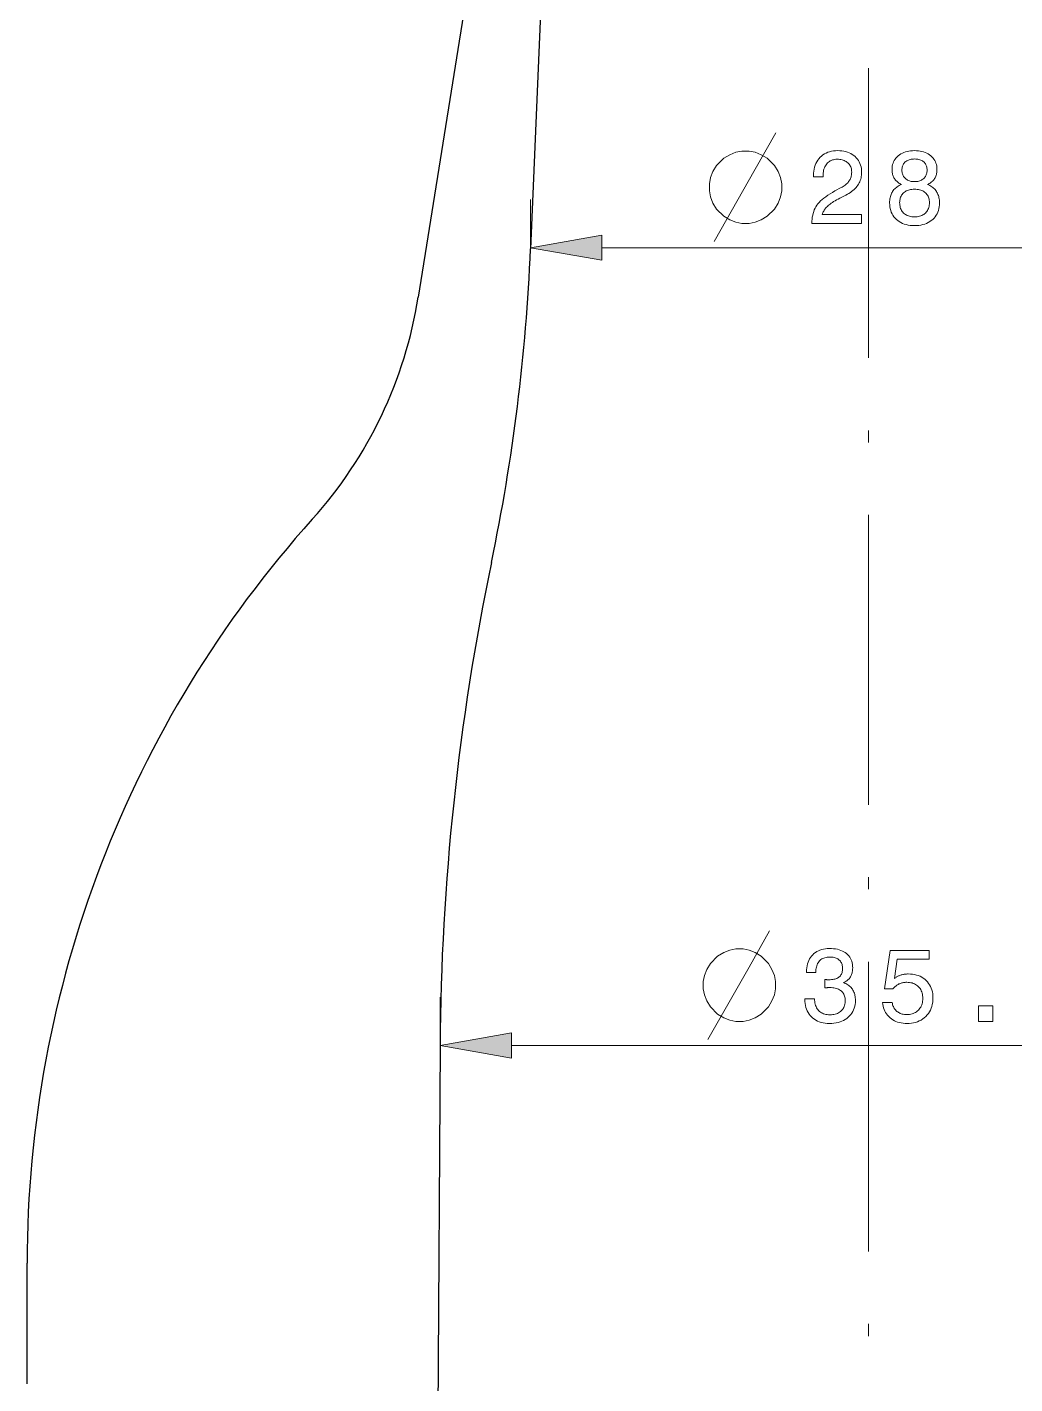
# Model space of a CAD drawing. Extents: x 0 to 297, y 0 to 547.
# Drawn here: x 110.8 to 151.7, y 246.9 to 303 of the extents above; entities that cross this region are included whole.
import ezdxf

# ---------------------------------------------------------------- set-up
doc = ezdxf.new("R2010")
doc.units = 0
doc.linetypes.add('DASHDOT', pattern=[18.5, 12, -3, 0.5, -3])

msp = doc.modelspace()

# ---------------------------------------------------------------- linework, layer by layer
at = {"color": 7, "linetype": 'DASHDOT', "lineweight": 13}
msp.add_line((145.6, 356.838), (145.6, 125.691), dxfattribs=at)
at = {"color": 7, "lineweight": 30}
for p, q in [((132.95, 325.858), (131.6, 293.858)), ((130.773, 315.858), (126.95, 291.858)), ((127.85, 260.858), (127.6, 220.658))]:
    msp.add_line(p, q, dxfattribs=at)
at = {"color": 7, "lineweight": 13, "ltscale": 0.051085}
msp.add_line((131.6, 293.858), (131.6, 295.901), dxfattribs=at)
at = {"color": 7, "lineweight": 13}
for p, q in [((134.555, 293.901), (156.646, 293.901)), ((130.805, 260.865), (160.396, 260.865))]:
    msp.add_line(p, q, dxfattribs=at)
at = {"color": 7, "lineweight": 13, "ltscale": 0.050185}
msp.add_line((127.85, 260.858), (127.85, 262.865), dxfattribs=at)
at = {"color": 7, "lineweight": 30, "ltscale": 0.125}
msp.add_line((110.75, 246.858), (110.75, 251.858), dxfattribs=at)
at = {"color": 7, "lineweight": 13}
for points in [[(139.204, 294.151), (140.904, 297.151), (141.754, 298.651)], [(138.948, 261.115), (140.648, 264.115), (141.498, 265.615)]]:
    msp.add_lwpolyline(points, dxfattribs=at)
for points in [[(140.654, 297.901), (140.354, 297.901), (140.104, 297.851), (139.854, 297.751), (139.604, 297.601), (139.304, 297.301), (139.154, 297.051), (139.054, 296.801), (139.004, 296.551), (139.004, 296.251), (139.054, 296.001), (139.154, 295.751), (139.304, 295.501), (139.604, 295.201), (139.854, 295.051), (140.104, 294.951), (140.354, 294.901), (140.654, 294.901), (140.904, 294.951), (141.154, 295.051), (141.404, 295.201), (141.704, 295.501), (141.854, 295.751), (141.954, 296.001), (142.004, 296.251), (142.004, 296.551), (141.954, 296.801), (141.854, 297.051), (141.704, 297.301), (141.404, 297.601), (141.154, 297.751), (140.904, 297.851)], [(143.251, 294.901), (143.251, 294.914), (143.253, 295.002), (143.259, 295.086), (143.269, 295.168), (143.284, 295.246), (143.303, 295.322), (143.325, 295.395), (143.352, 295.465), (143.383, 295.532), (143.418, 295.596), (143.457, 295.657), (143.502, 295.717), (143.553, 295.776), (143.611, 295.836), (143.676, 295.895), (143.747, 295.954), (143.825, 296.013), (143.91, 296.072), (144.001, 296.131), (144.099, 296.19), (144.204, 296.249), (144.459, 296.388), (144.504, 296.413), (144.546, 296.439), (144.586, 296.465), (144.623, 296.492), (144.658, 296.52), (144.69, 296.548), (144.72, 296.577), (144.747, 296.606), (144.772, 296.636), (144.794, 296.667), (144.814, 296.699), (144.832, 296.731), (144.848, 296.765), (144.862, 296.8), (144.873, 296.835), (144.883, 296.872), (144.89, 296.91), (144.895, 296.949), (144.898, 296.99), (144.899, 297.031), (144.898, 297.077), (144.893, 297.122), (144.885, 297.165), (144.873, 297.207), (144.859, 297.246), (144.841, 297.284), (144.819, 297.319), (144.795, 297.353), (144.767, 297.385), (144.736, 297.415), (144.702, 297.443), (144.666, 297.468), (144.628, 297.49), (144.588, 297.509), (144.545, 297.525), (144.5, 297.539), (144.453, 297.549), (144.404, 297.556), (144.352, 297.561), (144.299, 297.562), (144.245, 297.56), (144.194, 297.555), (144.146, 297.545), (144.099, 297.532), (144.055, 297.516), (144.014, 297.495), (143.974, 297.471), (143.937, 297.443), (143.902, 297.412), (143.87, 297.376), (143.84, 297.338), (143.813, 297.297), (143.79, 297.253), (143.769, 297.206), (143.752, 297.156), (143.738, 297.104), (143.727, 297.049), (143.719, 296.991), (143.714, 296.93), (143.713, 296.866), (143.713, 296.83), (143.32, 296.83), (143.32, 296.892), (143.323, 296.984), (143.331, 297.073), (143.345, 297.158), (143.364, 297.24), (143.388, 297.317), (143.418, 297.39), (143.453, 297.459), (143.493, 297.524), (143.539, 297.586), (143.59, 297.643), (143.646, 297.696), (143.706, 297.743), (143.769, 297.785), (143.837, 297.821), (143.908, 297.851), (143.983, 297.876), (144.062, 297.895), (144.145, 297.909), (144.231, 297.918), (144.322, 297.92), (144.409, 297.918), (144.492, 297.911), (144.572, 297.898), (144.649, 297.881), (144.722, 297.859), (144.792, 297.832), (144.859, 297.8), (144.922, 297.763), (144.981, 297.721), (145.038, 297.674), (145.089, 297.623), (145.136, 297.569), (145.177, 297.512), (145.212, 297.452), (145.242, 297.389), (145.267, 297.322), (145.286, 297.253), (145.3, 297.181), (145.308, 297.105), (145.311, 297.027), (145.309, 296.965), (145.304, 296.906), (145.296, 296.848), (145.285, 296.791), (145.271, 296.736), (145.253, 296.682), (145.232, 296.63), (145.208, 296.58), (145.181, 296.531), (145.15, 296.484), (145.117, 296.438), (145.08, 296.393), (145.039, 296.349), (144.995, 296.307), (144.948, 296.266), (144.897, 296.227), (144.843, 296.188), (144.786, 296.151), (144.725, 296.115), (144.661, 296.08), (144.408, 295.951), (144.338, 295.914), (144.272, 295.878), (144.21, 295.842), (144.152, 295.807), (144.099, 295.773), (144.049, 295.739), (144.003, 295.706), (143.962, 295.674), (143.924, 295.643), (143.891, 295.612), (143.86, 295.581), (143.832, 295.55), (143.806, 295.518), (143.782, 295.485), (143.76, 295.451), (143.741, 295.417), (143.723, 295.382), (143.708, 295.346), (143.694, 295.31), (143.683, 295.272), (145.311, 295.272), (145.311, 294.901)], [(146.966, 296.516), (146.927, 296.535), (146.89, 296.555), (146.856, 296.577), (146.823, 296.599), (146.792, 296.623), (146.763, 296.649), (146.737, 296.675), (146.712, 296.703), (146.689, 296.732), (146.668, 296.763), (146.649, 296.795), (146.633, 296.828), (146.618, 296.863), (146.605, 296.899), (146.594, 296.937), (146.585, 296.976), (146.578, 297.017), (146.573, 297.058), (146.57, 297.102), (146.569, 297.147), (146.572, 297.214), (146.58, 297.279), (146.592, 297.341), (146.611, 297.401), (146.634, 297.458), (146.662, 297.513), (146.696, 297.565), (146.734, 297.614), (146.778, 297.661), (146.827, 297.705), (146.881, 297.746), (146.937, 297.783), (146.997, 297.815), (147.059, 297.843), (147.125, 297.867), (147.194, 297.886), (147.266, 297.901), (147.341, 297.912), (147.42, 297.918), (147.501, 297.92), (147.583, 297.918), (147.662, 297.912), (147.737, 297.901), (147.809, 297.886), (147.878, 297.867), (147.944, 297.843), (148.006, 297.815), (148.066, 297.783), (148.122, 297.746), (148.175, 297.705), (148.223, 297.661), (148.267, 297.614), (148.305, 297.565), (148.339, 297.513), (148.367, 297.458), (148.39, 297.401), (148.408, 297.341), (148.421, 297.279), (148.428, 297.214), (148.431, 297.147), (148.43, 297.101), (148.427, 297.058), (148.422, 297.015), (148.415, 296.975), (148.407, 296.935), (148.396, 296.897), (148.383, 296.861), (148.369, 296.826), (148.352, 296.793), (148.334, 296.761), (148.313, 296.73), (148.291, 296.701), (148.266, 296.673), (148.24, 296.647), (148.211, 296.622), (148.18, 296.598), (148.147, 296.576), (148.113, 296.554), (148.076, 296.535), (148.037, 296.516), (148.085, 296.497), (148.13, 296.475), (148.174, 296.452), (148.214, 296.426), (148.253, 296.399), (148.289, 296.369), (148.322, 296.338), (148.354, 296.305), (148.382, 296.269), (148.409, 296.232), (148.432, 296.192), (148.454, 296.152), (148.473, 296.109), (148.489, 296.064), (148.503, 296.018), (148.514, 295.97), (148.523, 295.921), (148.529, 295.869), (148.533, 295.816), (148.534, 295.762), (148.531, 295.677), (148.523, 295.596), (148.509, 295.518), (148.489, 295.444), (148.464, 295.373), (148.434, 295.306), (148.397, 295.242), (148.355, 295.182), (148.308, 295.125), (148.255, 295.072), (148.197, 295.023), (148.135, 294.98), (148.07, 294.941), (148, 294.908), (147.927, 294.879), (147.849, 294.856), (147.768, 294.838), (147.683, 294.825), (147.594, 294.818), (147.501, 294.815), (147.408, 294.818), (147.319, 294.825), (147.234, 294.838), (147.153, 294.856), (147.076, 294.879), (147.002, 294.908), (146.933, 294.941), (146.868, 294.98), (146.806, 295.023), (146.748, 295.072), (146.696, 295.125), (146.648, 295.182), (146.606, 295.242), (146.57, 295.306), (146.54, 295.373), (146.515, 295.444), (146.495, 295.518), (146.481, 295.596), (146.473, 295.677), (146.47, 295.762), (146.471, 295.816), (146.475, 295.869), (146.481, 295.921), (146.49, 295.97), (146.501, 296.018), (146.515, 296.064), (146.532, 296.109), (146.55, 296.152), (146.572, 296.192), (146.596, 296.232), (146.622, 296.269), (146.65, 296.305), (146.682, 296.338), (146.715, 296.369), (146.751, 296.399), (146.789, 296.426), (146.83, 296.452), (146.872, 296.475), (146.918, 296.497)], [(146.98, 297.113), (146.982, 297.071), (146.986, 297.03), (146.993, 296.992), (147.003, 296.954), (147.016, 296.919), (147.032, 296.885), (147.05, 296.853), (147.071, 296.823), (147.096, 296.794), (147.123, 296.767), (147.152, 296.742), (147.183, 296.72), (147.216, 296.701), (147.251, 296.684), (147.288, 296.669), (147.327, 296.657), (147.368, 296.648), (147.41, 296.642), (147.455, 296.638), (147.501, 296.637), (147.548, 296.638), (147.592, 296.642), (147.635, 296.648), (147.676, 296.657), (147.715, 296.669), (147.752, 296.684), (147.788, 296.701), (147.821, 296.72), (147.852, 296.742), (147.882, 296.767), (147.909, 296.794), (147.933, 296.823), (147.954, 296.853), (147.973, 296.885), (147.988, 296.919), (148.001, 296.954), (148.011, 296.992), (148.018, 297.03), (148.022, 297.071), (148.024, 297.113), (148.022, 297.155), (148.018, 297.195), (148.011, 297.234), (148.002, 297.27), (147.989, 297.305), (147.974, 297.338), (147.956, 297.369), (147.935, 297.398), (147.911, 297.426), (147.885, 297.451), (147.856, 297.475), (147.825, 297.496), (147.792, 297.514), (147.757, 297.53), (147.719, 297.544), (147.68, 297.555), (147.638, 297.564), (147.595, 297.57), (147.549, 297.573), (147.501, 297.575), (147.454, 297.573), (147.408, 297.57), (147.365, 297.564), (147.324, 297.555), (147.284, 297.544), (147.247, 297.53), (147.212, 297.514), (147.179, 297.496), (147.148, 297.475), (147.119, 297.451), (147.093, 297.426), (147.069, 297.398), (147.048, 297.369), (147.03, 297.338), (147.015, 297.305), (147.003, 297.27), (146.993, 297.234), (146.986, 297.195), (146.982, 297.155)], [(146.885, 295.77), (146.887, 295.716), (146.892, 295.665), (146.9, 295.616), (146.912, 295.569), (146.927, 295.525), (146.945, 295.482), (146.967, 295.443), (146.991, 295.405), (147.019, 295.37), (147.051, 295.337), (147.085, 295.307), (147.122, 295.279), (147.161, 295.256), (147.202, 295.235), (147.246, 295.217), (147.292, 295.203), (147.341, 295.192), (147.392, 295.184), (147.445, 295.179), (147.501, 295.178), (147.557, 295.179), (147.611, 295.184), (147.662, 295.192), (147.711, 295.203), (147.757, 295.217), (147.801, 295.235), (147.843, 295.256), (147.882, 295.279), (147.919, 295.307), (147.953, 295.337), (147.985, 295.37), (148.013, 295.405), (148.038, 295.443), (148.059, 295.482), (148.077, 295.525), (148.092, 295.569), (148.104, 295.616), (148.112, 295.665), (148.117, 295.716), (148.119, 295.77), (148.117, 295.82), (148.112, 295.868), (148.104, 295.913), (148.092, 295.957), (148.078, 295.999), (148.06, 296.038), (148.038, 296.075), (148.014, 296.11), (147.986, 296.143), (147.954, 296.174), (147.92, 296.202), (147.884, 296.227), (147.844, 296.25), (147.803, 296.269), (147.759, 296.285), (147.712, 296.299), (147.663, 296.309), (147.612, 296.316), (147.558, 296.321), (147.501, 296.322), (147.445, 296.321), (147.391, 296.316), (147.34, 296.309), (147.291, 296.299), (147.245, 296.285), (147.201, 296.269), (147.16, 296.25), (147.121, 296.227), (147.084, 296.202), (147.05, 296.174), (147.019, 296.143), (146.991, 296.11), (146.966, 296.075), (146.945, 296.038), (146.927, 295.999), (146.912, 295.957), (146.9, 295.913), (146.892, 295.868), (146.887, 295.82)], [(134.555, 294.422), (131.6, 293.901), (134.555, 293.38)], [(140.398, 264.865), (140.098, 264.865), (139.848, 264.815), (139.598, 264.715), (139.348, 264.565), (139.048, 264.265), (138.898, 264.015), (138.798, 263.765), (138.748, 263.515), (138.748, 263.215), (138.798, 262.965), (138.898, 262.715), (139.048, 262.465), (139.348, 262.165), (139.598, 262.015), (139.848, 261.915), (140.098, 261.865), (140.398, 261.865), (140.648, 261.915), (140.898, 262.015), (141.148, 262.165), (141.448, 262.465), (141.598, 262.715), (141.698, 262.965), (141.748, 263.215), (141.748, 263.515), (141.698, 263.765), (141.598, 264.015), (141.448, 264.265), (141.148, 264.565), (140.898, 264.715), (140.648, 264.815)], [(142.959, 262.806), (143.357, 262.806), (143.36, 262.744), (143.366, 262.685), (143.375, 262.629), (143.388, 262.575), (143.404, 262.525), (143.423, 262.477), (143.445, 262.433), (143.47, 262.391), (143.499, 262.352), (143.531, 262.316), (143.566, 262.282), (143.603, 262.253), (143.644, 262.227), (143.687, 262.204), (143.732, 262.185), (143.78, 262.169), (143.831, 262.157), (143.885, 262.149), (143.941, 262.143), (144, 262.142), (144.058, 262.143), (144.113, 262.148), (144.166, 262.156), (144.216, 262.167), (144.264, 262.181), (144.309, 262.199), (144.352, 262.219), (144.392, 262.243), (144.43, 262.27), (144.465, 262.3), (144.497, 262.333), (144.526, 262.368), (144.552, 262.405), (144.574, 262.445), (144.592, 262.487), (144.608, 262.532), (144.619, 262.579), (144.628, 262.628), (144.633, 262.68), (144.635, 262.734), (144.633, 262.783), (144.628, 262.83), (144.62, 262.875), (144.608, 262.917), (144.593, 262.957), (144.574, 262.995), (144.553, 263.031), (144.527, 263.065), (144.499, 263.096), (144.467, 263.125), (144.432, 263.152), (144.395, 263.176), (144.354, 263.197), (144.311, 263.215), (144.266, 263.23), (144.217, 263.243), (144.166, 263.253), (144.112, 263.26), (144.055, 263.264), (143.996, 263.265), (143.987, 263.265), (143.979, 263.265), (143.97, 263.265), (143.962, 263.265), (143.953, 263.265), (143.944, 263.265), (143.935, 263.264), (143.926, 263.264), (143.917, 263.264), (143.907, 263.263), (143.898, 263.263), (143.888, 263.262), (143.877, 263.262), (143.866, 263.261), (143.854, 263.261), (143.841, 263.26), (143.828, 263.259), (143.814, 263.258), (143.8, 263.258), (143.785, 263.257), (143.785, 263.596), (143.794, 263.596), (143.803, 263.595), (143.813, 263.595), (143.822, 263.595), (143.83, 263.594), (143.839, 263.594), (143.848, 263.594), (143.857, 263.594), (143.865, 263.593), (143.874, 263.593), (143.882, 263.593), (143.89, 263.593), (143.898, 263.593), (143.906, 263.592), (143.914, 263.592), (143.922, 263.592), (143.93, 263.592), (143.937, 263.592), (143.944, 263.592), (143.952, 263.592), (144.008, 263.593), (144.062, 263.597), (144.113, 263.602), (144.16, 263.61), (144.205, 263.621), (144.247, 263.633), (144.285, 263.648), (144.321, 263.666), (144.353, 263.685), (144.383, 263.707), (144.409, 263.731), (144.433, 263.758), (144.454, 263.787), (144.473, 263.818), (144.488, 263.852), (144.501, 263.888), (144.51, 263.927), (144.517, 263.968), (144.522, 264.012), (144.523, 264.058), (144.522, 264.102), (144.518, 264.145), (144.511, 264.185), (144.501, 264.223), (144.489, 264.259), (144.474, 264.293), (144.456, 264.325), (144.436, 264.355), (144.413, 264.382), (144.387, 264.408), (144.359, 264.431), (144.328, 264.452), (144.295, 264.47), (144.259, 264.486), (144.221, 264.5), (144.181, 264.511), (144.138, 264.519), (144.093, 264.525), (144.046, 264.529), (143.996, 264.53), (143.94, 264.529), (143.887, 264.524), (143.836, 264.516), (143.789, 264.504), (143.744, 264.49), (143.702, 264.472), (143.662, 264.451), (143.626, 264.426), (143.592, 264.399), (143.561, 264.368), (143.532, 264.334), (143.507, 264.297), (143.485, 264.257), (143.465, 264.214), (143.449, 264.168), (143.436, 264.118), (143.425, 264.066), (143.418, 264.011), (143.413, 263.953), (143.412, 263.891), (143.028, 263.891), (143.028, 263.921), (143.031, 264.007), (143.038, 264.09), (143.051, 264.169), (143.069, 264.245), (143.092, 264.317), (143.12, 264.385), (143.154, 264.45), (143.192, 264.511), (143.236, 264.569), (143.284, 264.623), (143.337, 264.673), (143.394, 264.717), (143.454, 264.756), (143.518, 264.79), (143.585, 264.819), (143.656, 264.843), (143.73, 264.861), (143.808, 264.874), (143.89, 264.882), (143.975, 264.884), (144.065, 264.882), (144.15, 264.876), (144.232, 264.865), (144.309, 264.85), (144.383, 264.831), (144.452, 264.808), (144.517, 264.78), (144.578, 264.748), (144.635, 264.712), (144.687, 264.671), (144.735, 264.627), (144.778, 264.58), (144.816, 264.529), (144.849, 264.474), (144.877, 264.416), (144.9, 264.355), (144.918, 264.291), (144.93, 264.223), (144.938, 264.152), (144.94, 264.077), (144.939, 264.034), (144.937, 263.993), (144.932, 263.952), (144.925, 263.913), (144.916, 263.876), (144.906, 263.839), (144.893, 263.804), (144.879, 263.77), (144.863, 263.737), (144.844, 263.706), (144.824, 263.676), (144.802, 263.647), (144.779, 263.62), (144.753, 263.595), (144.726, 263.57), (144.696, 263.548), (144.665, 263.527), (144.632, 263.507), (144.598, 263.489), (144.561, 263.472), (144.608, 263.453), (144.653, 263.432), (144.696, 263.41), (144.736, 263.385), (144.774, 263.359), (144.81, 263.33), (144.843, 263.299), (144.874, 263.267), (144.903, 263.232), (144.929, 263.196), (144.953, 263.157), (144.974, 263.117), (144.993, 263.075), (145.009, 263.032), (145.023, 262.986), (145.034, 262.939), (145.043, 262.891), (145.049, 262.84), (145.053, 262.788), (145.054, 262.734), (145.051, 262.649), (145.042, 262.568), (145.028, 262.49), (145.007, 262.416), (144.98, 262.345), (144.948, 262.277), (144.91, 262.213), (144.865, 262.152), (144.815, 262.094), (144.759, 262.04), (144.698, 261.991), (144.633, 261.946), (144.565, 261.907), (144.492, 261.873), (144.415, 261.844), (144.335, 261.821), (144.251, 261.802), (144.163, 261.789), (144.071, 261.782), (143.975, 261.779), (143.884, 261.782), (143.797, 261.79), (143.713, 261.803), (143.634, 261.823), (143.558, 261.847), (143.486, 261.877), (143.417, 261.912), (143.353, 261.953), (143.292, 261.999), (143.235, 262.051), (143.182, 262.107), (143.135, 262.167), (143.094, 262.23), (143.058, 262.298), (143.028, 262.368), (143.003, 262.443), (142.984, 262.521), (142.97, 262.602), (142.961, 262.687), (142.959, 262.776)], [(146.176, 262.648), (146.576, 262.648), (146.585, 262.602), (146.596, 262.558), (146.609, 262.516), (146.625, 262.477), (146.643, 262.439), (146.664, 262.404), (146.687, 262.37), (146.713, 262.339), (146.741, 262.309), (146.771, 262.282), (146.804, 262.257), (146.839, 262.234), (146.875, 262.215), (146.913, 262.197), (146.952, 262.183), (146.994, 262.171), (147.037, 262.162), (147.082, 262.155), (147.129, 262.151), (147.177, 262.15), (147.236, 262.152), (147.293, 262.157), (147.347, 262.167), (147.4, 262.179), (147.449, 262.196), (147.496, 262.216), (147.541, 262.24), (147.584, 262.267), (147.624, 262.299), (147.662, 262.333), (147.697, 262.371), (147.728, 262.411), (147.756, 262.454), (147.779, 262.499), (147.8, 262.546), (147.816, 262.595), (147.829, 262.647), (147.838, 262.701), (147.844, 262.758), (147.846, 262.816), (147.844, 262.876), (147.838, 262.934), (147.829, 262.988), (147.817, 263.041), (147.8, 263.091), (147.78, 263.138), (147.757, 263.183), (147.729, 263.226), (147.699, 263.266), (147.664, 263.303), (147.627, 263.338), (147.587, 263.368), (147.544, 263.396), (147.499, 263.419), (147.452, 263.439), (147.402, 263.456), (147.349, 263.468), (147.295, 263.477), (147.237, 263.483), (147.177, 263.485), (147.143, 263.484), (147.108, 263.482), (147.075, 263.478), (147.042, 263.473), (147.01, 263.467), (146.978, 263.459), (146.947, 263.45), (146.917, 263.44), (146.887, 263.428), (146.858, 263.415), (146.829, 263.4), (146.802, 263.384), (146.775, 263.367), (146.748, 263.349), (146.723, 263.329), (146.698, 263.307), (146.674, 263.284), (146.65, 263.26), (146.628, 263.235), (146.606, 263.208), (146.262, 263.208), (146.498, 264.798), (148.101, 264.798), (148.101, 264.444), (146.787, 264.444), (146.667, 263.636), (146.689, 263.655), (146.712, 263.672), (146.735, 263.689), (146.759, 263.705), (146.784, 263.72), (146.81, 263.734), (146.837, 263.747), (146.864, 263.759), (146.892, 263.77), (146.921, 263.781), (146.951, 263.79), (146.981, 263.799), (147.011, 263.806), (147.043, 263.812), (147.074, 263.818), (147.106, 263.822), (147.139, 263.826), (147.172, 263.828), (147.206, 263.83), (147.24, 263.83), (147.331, 263.828), (147.418, 263.819), (147.501, 263.806), (147.581, 263.786), (147.657, 263.762), (147.73, 263.732), (147.799, 263.696), (147.864, 263.655), (147.926, 263.608), (147.984, 263.556), (148.037, 263.5), (148.085, 263.44), (148.127, 263.376), (148.164, 263.31), (148.195, 263.239), (148.22, 263.166), (148.24, 263.089), (148.254, 263.008), (148.262, 262.925), (148.265, 262.837), (148.262, 262.745), (148.253, 262.656), (148.238, 262.57), (148.217, 262.488), (148.19, 262.41), (148.158, 262.335), (148.119, 262.264), (148.074, 262.196), (148.023, 262.132), (147.967, 262.072), (147.905, 262.016), (147.84, 261.967), (147.772, 261.923), (147.699, 261.884), (147.623, 261.852), (147.544, 261.826), (147.461, 261.805), (147.374, 261.791), (147.284, 261.782), (147.19, 261.779), (147.107, 261.781), (147.026, 261.789), (146.949, 261.801), (146.874, 261.817), (146.802, 261.839), (146.733, 261.865), (146.667, 261.896), (146.604, 261.932), (146.544, 261.973), (146.487, 262.018), (146.433, 262.068), (146.385, 262.12), (146.341, 262.175), (146.303, 262.234), (146.269, 262.295), (146.241, 262.36), (146.217, 262.427), (146.198, 262.498), (146.185, 262.571)], [(150.146, 261.865), (150.146, 262.508), (150.742, 262.508), (150.742, 261.865)], [(130.805, 261.386), (127.85, 260.865), (130.805, 260.344)]]:
    msp.add_lwpolyline(points, close=True, dxfattribs=at)
at = {"color": 7, "lineweight": 30}
for centre, radius, start, end in [((51.671, 297.23), 80, 348.20157, 357.58427), ((109.174, 294.689), 18, 318.0404, 350.9507), ((156.811, 251.858), 46.06, 138.0403, 180), ((228.804, 260.23), 100.955, 168.20156, 179.64369)]:
    msp.add_arc(centre, radius, start, end, dxfattribs=at)
at = {"color": 7, "lineweight": 13}
for points in [[(134.555, 294.422), (131.6, 293.901), (134.555, 294.422), (134.555, 293.38)], [(130.805, 261.386), (127.85, 260.865), (130.805, 261.386), (130.805, 260.344)]]:
    msp.add_solid(points, dxfattribs=at)

doc.saveas('drawing.dxf')
